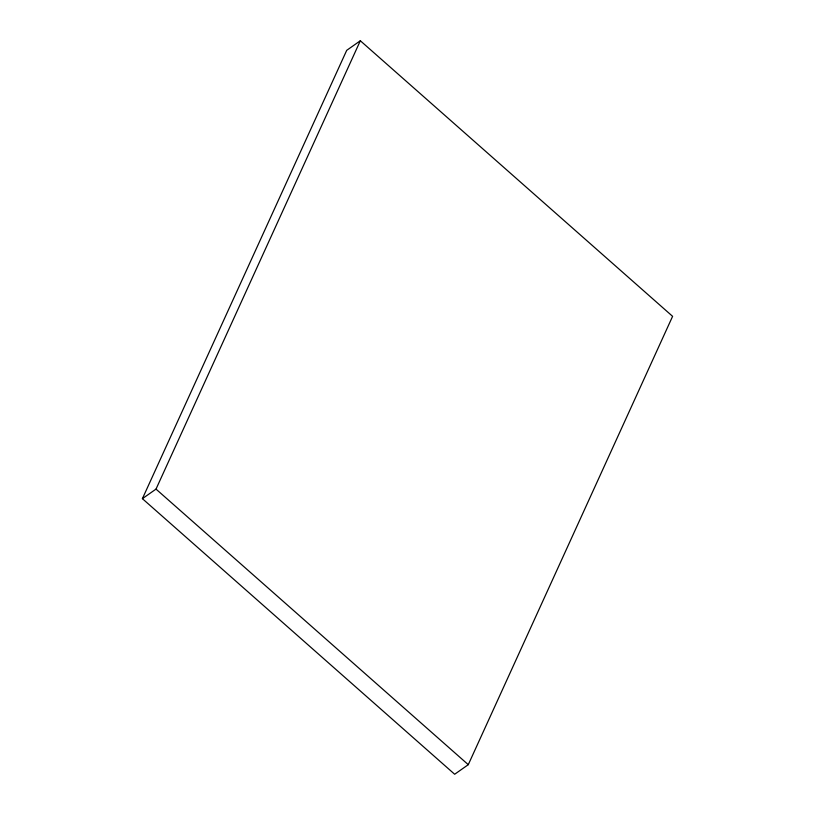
<?xml version="1.0" encoding="UTF-8"?>
<svg xmlns="http://www.w3.org/2000/svg" width="815" height="815" viewBox="0 0 815 815"><rect width="100%" height="100%" fill="white"/><g stroke="black" fill="none" stroke-linecap="round" stroke-linejoin="round"><path stroke-width="1.22" d="M142.401 498.668L346.721 50.326L360.332 40.75L672.599 316.332L468.279 764.674L454.668 774.25L142.401 498.668L156.011 489.102L360.332 40.75M156.011 489.102L468.279 764.674"/></g></svg>
